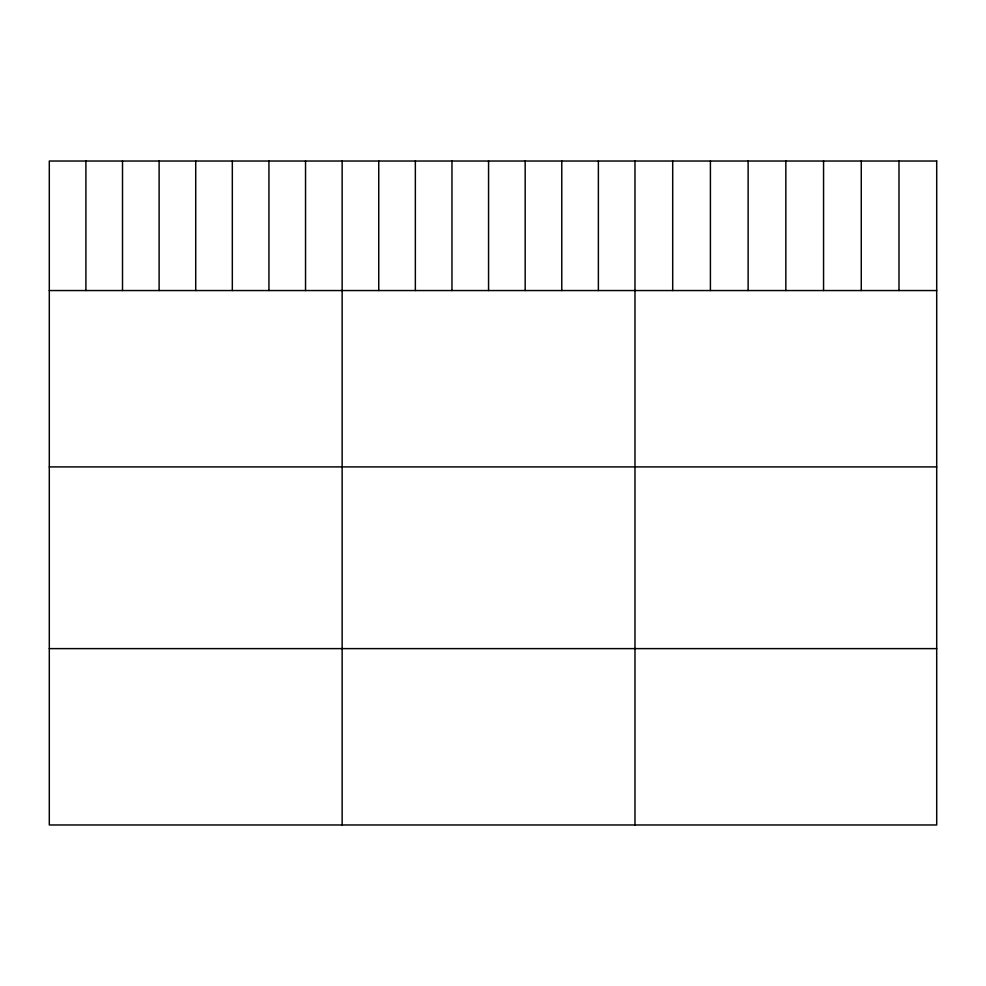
<?xml version="1.0" encoding="UTF-8"?>
<svg xmlns="http://www.w3.org/2000/svg" width="986" height="986" viewBox="0 0 986 986"><rect width="100%" height="100%" fill="white"/><g stroke="black" fill="none" stroke-linecap="round" stroke-linejoin="round"><path stroke-width="1.48" d="M49.3 290.55L936.7 290.55M49.3 466.908L936.7 466.908M49.3 648.615L936.7 648.615M898.985 161.026L898.985 290.55M861.271 161.026L861.271 290.55M823.557 161.026L823.557 290.55M785.842 161.026L785.842 290.55M748.127 161.026L748.127 290.55M710.413 161.026L710.413 290.55M672.698 161.026L672.698 290.55M634.984 161.026L634.984 824.974M598.379 161.026L598.379 290.55M561.774 161.026L561.774 290.55M525.168 161.026L525.168 290.55M488.563 161.026L488.563 290.55M451.958 161.026L451.958 290.55M415.352 161.026L415.352 290.55M378.747 161.026L378.747 290.55M342.142 161.026L342.142 824.974M305.537 161.026L305.537 290.55M268.931 161.026L268.931 290.55M232.326 161.026L232.326 290.55M195.721 161.026L195.721 290.55M159.116 161.026L159.116 290.55M122.51 161.026L122.51 290.55M85.905 161.026L85.905 290.55M936.7 161.026L49.3 161.026L49.3 824.974L936.7 824.974L936.7 161.026"/></g></svg>
